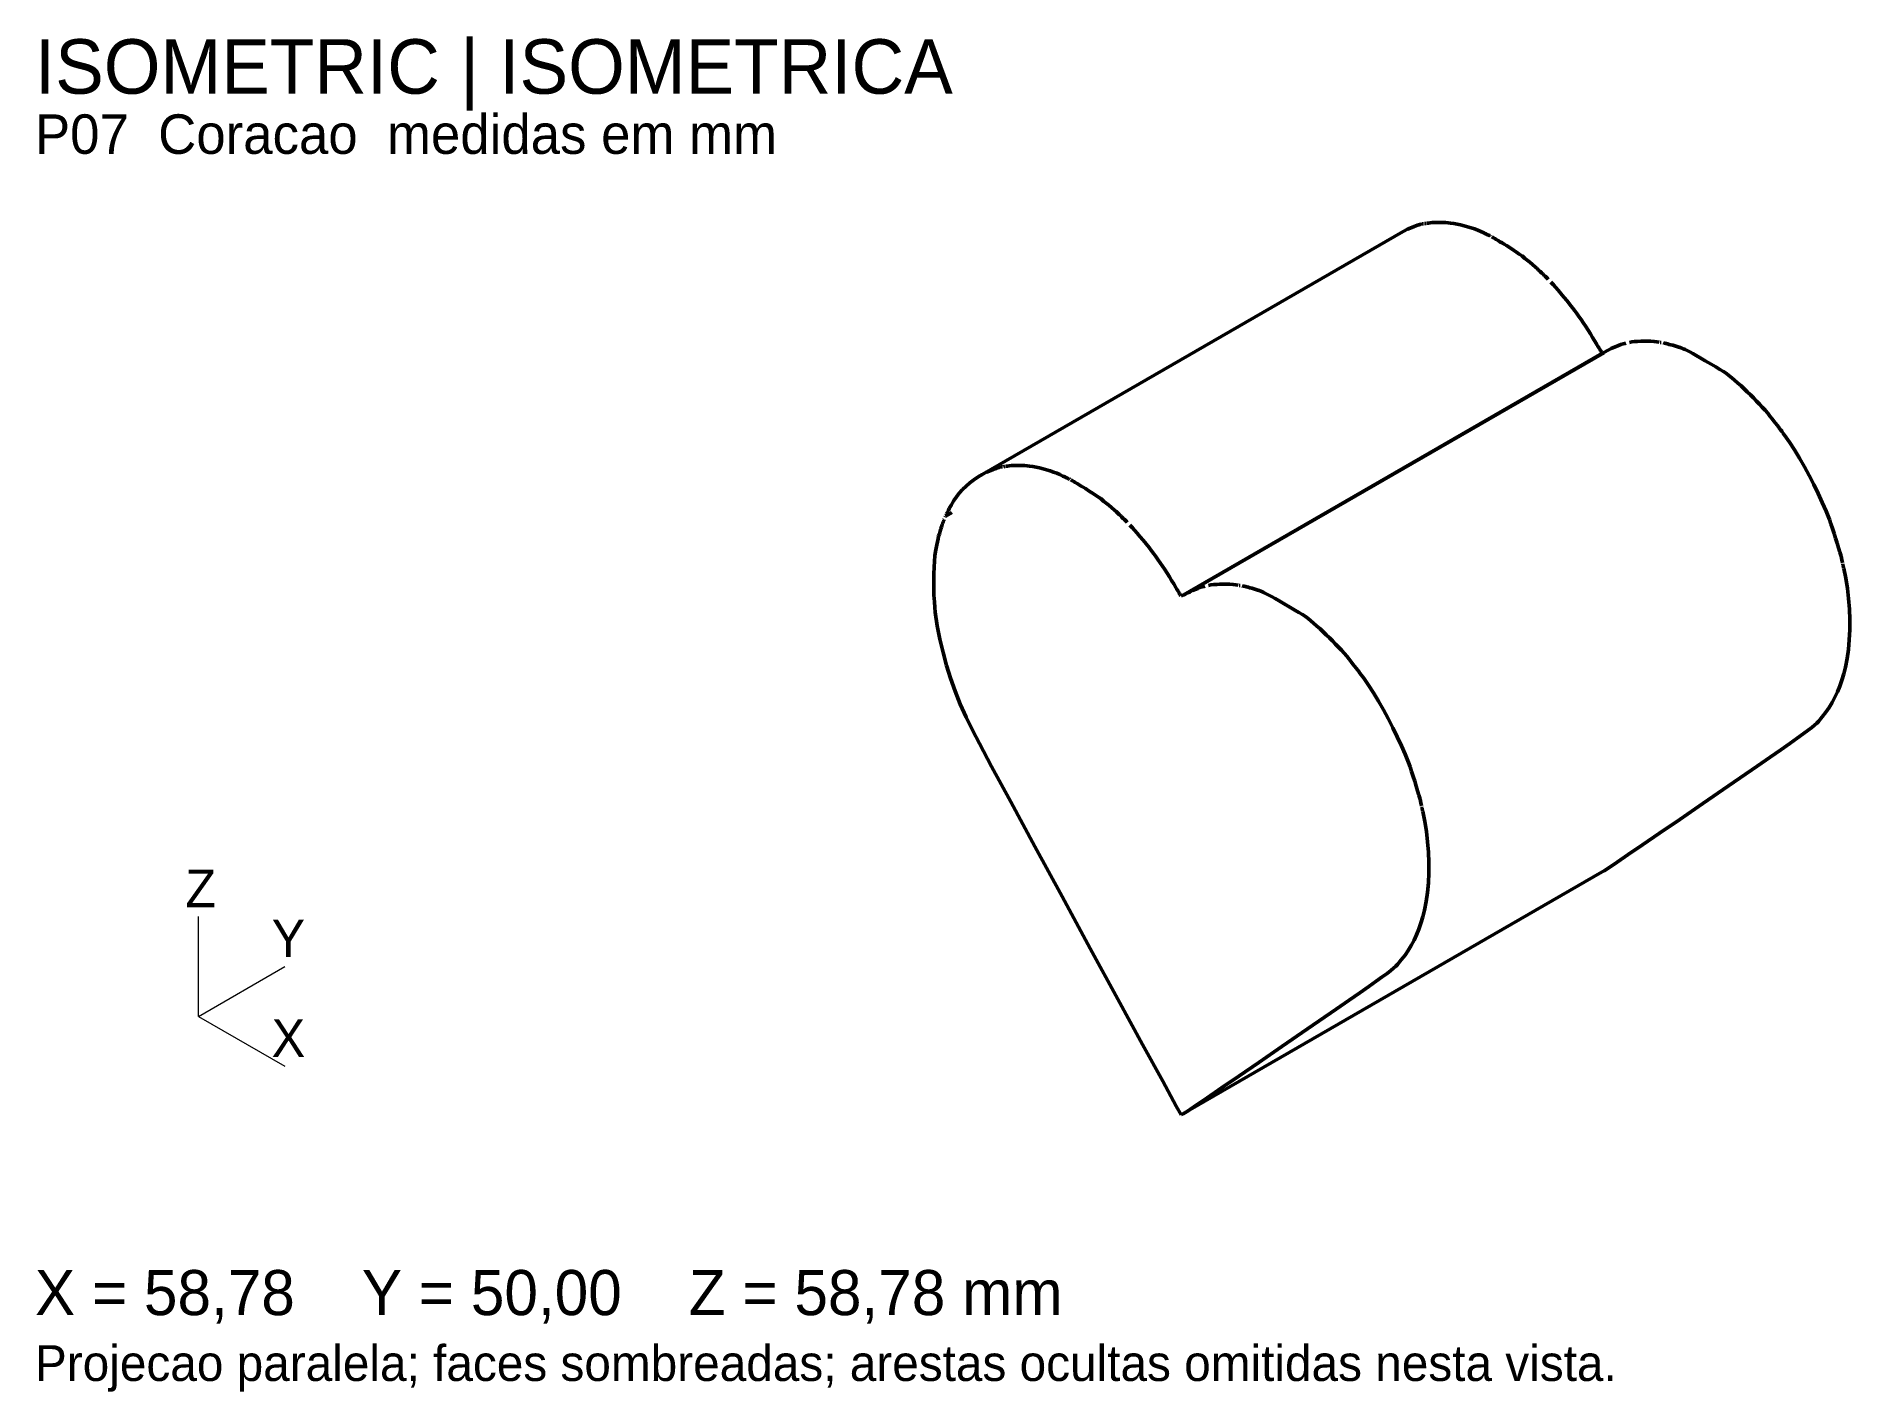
# Model space of a CAD drawing. Header units: millimetres. Extents: x 6 to 158, y 6 to 120.
import ezdxf

# ---------------------------------------------------------------- set-up
doc = ezdxf.new("R2010")
doc.units = ezdxf.units.MM
for name, color, linetype, lineweight in [('TEXT', 7, 'CONTINUOUS', 18), ('THIN', 7, 'CONTINUOUS', 18), ('VISIBLE', 7, 'CONTINUOUS', 50)]:
    doc.layers.add(name, color=color, linetype=linetype, lineweight=lineweight)

msp = doc.modelspace()

# ---------------------------------------------------------------- linework, layer by layer
at = {"layer": 'THIN'}
for q in [(19.73, 46.26), (26.99, 42.07), (26.99, 33.69)]:
    msp.add_line((19.73, 37.88), q, dxfattribs=at)
at = {"layer": 'VISIBLE'}
for p, q in [((85.56, 83.41), (120.92, 103.82)), ((120.92, 103.82), (121.28, 104)), ((121.28, 104), (121.64, 104.15)), ((121.64, 104.15), (121.83, 104.22)), ((121.83, 104.22), (121.99, 104.28)), ((121.99, 104.28), (122.12, 104.33)), ((122.12, 104.33), (122.23, 104.36)), ((122.23, 104.36), (122.32, 104.39)), ((122.32, 104.39), (122.39, 104.41)), ((122.39, 104.41), (122.46, 104.43)), ((122.46, 104.43), (122.51, 104.44)), ((122.51, 104.44), (122.57, 104.45)), ((122.57, 104.45), (122.62, 104.45)), ((122.72, 104.47), (122.78, 104.48)), ((122.78, 104.48), (122.84, 104.49)), ((122.9, 104.5), (123.03, 104.52)), ((123.03, 104.52), (123.18, 104.54)), ((123.18, 104.54), (123.36, 104.56)), ((123.36, 104.56), (123.57, 104.57)), ((123.57, 104.57), (123.79, 104.57)), ((123.79, 104.57), (124.01, 104.57)), ((124.01, 104.57), (124.25, 104.57)), ((124.25, 104.57), (124.47, 104.56)), ((124.47, 104.56), (124.69, 104.54)), ((124.69, 104.54), (124.89, 104.52)), ((124.89, 104.52), (125.16, 104.48)), ((125.16, 104.48), (125.44, 104.43)), ((125.44, 104.43), (125.73, 104.37)), ((125.73, 104.37), (126.03, 104.29)), ((126.03, 104.29), (126.32, 104.21)), ((126.32, 104.21), (126.62, 104.12)), ((126.62, 104.12), (126.9, 104.02)), ((126.9, 104.02), (127.18, 103.91)), ((127.18, 103.91), (127.44, 103.8)), ((127.44, 103.8), (127.68, 103.69)), ((127.68, 103.69), (127.77, 103.64)), ((127.77, 103.64), (127.85, 103.6)), ((127.85, 103.6), (127.94, 103.56)), ((127.94, 103.56), (128.02, 103.52)), ((128.02, 103.52), (128.09, 103.49)), ((128.09, 103.49), (128.16, 103.46)), ((128.16, 103.46), (128.21, 103.43)), ((128.21, 103.43), (128.26, 103.4)), ((128.36, 103.36), (128.5, 103.28)), ((128.5, 103.28), (128.61, 103.21)), ((128.61, 103.21), (128.74, 103.14)), ((128.74, 103.14), (128.89, 103.05)), ((128.89, 103.05), (129.04, 102.95)), ((129.04, 102.95), (129.22, 102.85)), ((129.22, 102.85), (129.4, 102.74)), ((129.4, 102.74), (129.58, 102.62)), ((129.58, 102.62), (129.9, 102.43)), ((129.9, 102.43), (130.18, 102.24)), ((130.18, 102.24), (130.44, 102.07)), ((130.44, 102.07), (130.67, 101.91)), ((130.67, 101.91), (130.9, 101.75)), ((130.9, 101.75), (131.11, 101.58)), ((131.11, 101.58), (131.33, 101.41)), ((131.33, 101.41), (131.54, 101.23)), ((131.54, 101.23), (131.77, 101.03)), ((131.77, 101.03), (132.02, 100.82)), ((132.02, 100.82), (132.16, 100.69)), ((132.16, 100.69), (132.29, 100.57)), ((132.29, 100.57), (132.42, 100.45)), ((132.42, 100.45), (132.54, 100.33)), ((132.54, 100.33), (132.66, 100.22)), ((132.66, 100.22), (132.76, 100.12)), ((132.76, 100.12), (132.86, 100.02)), ((132.86, 100.02), (132.95, 99.93)), ((132.95, 99.93), (133.03, 99.85)), ((133.03, 99.85), (133.09, 99.78)), ((133.33, 99.54), (133.4, 99.48)), ((133.4, 99.48), (133.53, 99.34)), ((133.53, 99.34), (133.71, 99.13)), ((133.71, 99.13), (133.93, 98.88)), ((133.93, 98.88), (134.17, 98.6)), ((134.17, 98.6), (134.42, 98.29)), ((134.42, 98.29), (134.68, 97.98)), ((134.68, 97.98), (134.92, 97.68)), ((134.92, 97.68), (135.14, 97.4)), ((135.14, 97.4), (135.33, 97.15)), ((135.33, 97.15), (135.49, 96.93)), ((135.49, 96.93), (135.67, 96.68)), ((135.67, 96.68), (135.86, 96.41)), ((135.86, 96.41), (136.05, 96.12)), ((136.05, 96.12), (136.25, 95.82)), ((136.25, 95.82), (136.45, 95.52)), ((136.45, 95.52), (136.64, 95.21)), ((136.64, 95.21), (136.83, 94.91)), ((136.83, 94.91), (137.01, 94.61)), ((137.01, 94.61), (137.18, 94.33)), ((139.93, 94.49), (140.12, 94.53)), ((140.12, 94.53), (140.35, 94.56)), ((140.35, 94.56), (140.61, 94.58)), ((140.61, 94.58), (140.89, 94.6)), ((140.89, 94.6), (141.17, 94.6)), ((141.17, 94.6), (141.45, 94.6)), ((141.45, 94.6), (141.73, 94.59)), ((141.73, 94.59), (141.99, 94.57)), ((141.99, 94.57), (142.22, 94.54)), ((142.22, 94.54), (142.41, 94.51)), ((142.51, 94.49), (142.58, 94.48)), ((142.75, 94.45), (142.82, 94.44)), ((142.82, 94.44), (142.91, 94.42)), ((102.28, 73.18), (137.64, 93.59)), ((102.43, 73.22), (137.79, 93.63)), ((102.66, 73.36), (138.01, 93.78)), ((137.18, 94.33), (137.24, 94.21)), ((137.24, 94.21), (137.31, 94.1)), ((137.31, 94.1), (137.37, 94)), ((137.37, 94), (137.43, 93.91)), ((137.43, 93.91), (137.48, 93.82)), ((137.48, 93.82), (137.53, 93.75)), ((137.53, 93.75), (137.57, 93.69)), ((137.57, 93.69), (137.6, 93.64)), ((138.01, 93.78), (138.18, 93.87)), ((138.18, 93.87), (138.38, 93.97)), ((138.38, 93.97), (138.59, 94.06)), ((138.59, 94.06), (138.8, 94.16)), ((138.8, 94.16), (139.01, 94.24)), ((139.01, 94.24), (139.21, 94.32)), ((139.21, 94.32), (139.38, 94.38)), ((139.38, 94.38), (139.52, 94.41)), ((139.52, 94.41), (139.61, 94.43)), ((142.91, 94.42), (143.01, 94.4)), ((143.01, 94.4), (143.13, 94.37)), ((143.13, 94.37), (143.26, 94.33)), ((143.26, 94.33), (143.4, 94.3)), ((143.4, 94.3), (143.55, 94.25)), ((143.55, 94.25), (143.72, 94.21)), ((143.72, 94.21), (143.89, 94.16)), ((143.89, 94.16), (144.06, 94.1)), ((144.06, 94.1), (144.18, 94.06)), ((144.18, 94.06), (144.31, 94.01)), ((144.31, 94.01), (144.44, 93.96)), ((144.44, 93.96), (144.59, 93.89)), ((144.59, 93.89), (144.77, 93.8)), ((144.77, 93.8), (144.98, 93.69)), ((144.98, 93.69), (145.23, 93.55)), ((145.23, 93.55), (145.52, 93.39)), ((145.52, 93.39), (145.86, 93.19)), ((145.86, 93.19), (146.27, 92.95)), ((146.27, 92.95), (146.77, 92.67)), ((146.77, 92.67), (147.18, 92.43)), ((147.18, 92.43), (147.52, 92.22)), ((147.52, 92.22), (147.81, 92.04)), ((147.81, 92.04), (148.06, 91.87)), ((148.06, 91.87), (148.28, 91.71)), ((148.28, 91.71), (148.51, 91.53)), ((148.51, 91.53), (148.74, 91.33)), ((148.74, 91.33), (148.99, 91.11)), ((148.99, 91.11), (149.29, 90.84)), ((149.29, 90.84), (149.55, 90.6)), ((149.55, 90.6), (149.82, 90.35)), ((149.82, 90.35), (150.08, 90.1)), ((150.08, 90.1), (150.34, 89.83)), ((150.34, 89.83), (150.6, 89.57)), ((150.6, 89.57), (150.85, 89.31)), ((150.85, 89.31), (151.08, 89.04)), ((151.08, 89.04), (151.31, 88.79)), ((151.31, 88.79), (151.53, 88.54)), ((151.53, 88.54), (151.72, 88.3)), ((151.72, 88.3), (151.9, 88.08)), ((151.9, 88.08), (152.06, 87.88)), ((152.06, 87.88), (152.19, 87.71)), ((152.19, 87.71), (152.32, 87.55)), ((152.32, 87.55), (152.43, 87.41)), ((152.43, 87.41), (152.53, 87.27)), ((152.53, 87.27), (152.64, 87.13)), ((152.64, 87.13), (152.74, 87)), ((152.74, 87), (152.84, 86.85)), ((152.84, 86.85), (152.95, 86.7)), ((152.95, 86.7), (153.36, 86.11)), ((153.36, 86.11), (153.78, 85.46)), ((153.78, 85.46), (154.2, 84.77)), ((86.29, 83.74), (86.47, 83.81)), ((86.47, 83.81), (86.63, 83.87)), ((86.63, 83.87), (86.76, 83.91)), ((86.76, 83.91), (86.87, 83.95)), ((86.87, 83.95), (86.96, 83.98)), ((86.96, 83.98), (87.04, 84)), ((87.04, 84), (87.1, 84.02)), ((87.1, 84.02), (87.16, 84.03)), ((87.16, 84.03), (87.21, 84.03)), ((87.21, 84.03), (87.27, 84.04)), ((87.36, 84.05), (87.42, 84.06)), ((87.42, 84.06), (87.49, 84.08)), ((87.55, 84.09), (87.67, 84.11)), ((87.67, 84.11), (87.83, 84.13)), ((87.83, 84.13), (88.01, 84.15)), ((88.01, 84.15), (88.21, 84.15)), ((88.21, 84.15), (88.43, 84.16)), ((88.43, 84.16), (88.66, 84.16)), ((88.66, 84.16), (88.89, 84.15)), ((88.89, 84.15), (89.12, 84.15)), ((89.12, 84.15), (89.33, 84.13)), ((89.33, 84.13), (89.53, 84.11)), ((89.53, 84.11), (89.8, 84.07)), ((89.8, 84.07), (90.08, 84.02)), ((90.08, 84.02), (90.37, 83.96)), ((90.37, 83.96), (90.67, 83.88)), ((90.67, 83.88), (90.97, 83.8)), ((90.97, 83.8), (91.26, 83.71)), ((154.2, 84.77), (154.61, 84.05)), ((154.61, 84.05), (155.02, 83.3)), ((83.9, 82.13), (84.2, 82.42)), ((84.2, 82.42), (84.52, 82.7)), ((84.52, 82.7), (84.86, 82.96)), ((84.86, 82.96), (85.21, 83.2)), ((85.21, 83.2), (85.56, 83.41)), ((85.56, 83.41), (85.93, 83.59)), ((85.93, 83.59), (86.29, 83.74)), ((91.26, 83.71), (91.55, 83.6)), ((91.55, 83.6), (91.83, 83.5)), ((91.83, 83.5), (92.09, 83.39)), ((92.09, 83.39), (92.33, 83.27)), ((92.33, 83.27), (92.41, 83.23)), ((92.41, 83.23), (92.5, 83.19)), ((92.5, 83.19), (92.58, 83.15)), ((92.58, 83.15), (92.66, 83.11)), ((92.66, 83.11), (92.73, 83.08)), ((92.73, 83.08), (92.8, 83.04)), ((92.8, 83.04), (92.86, 83.02)), ((92.86, 83.02), (92.91, 82.99)), ((93, 82.95), (93.15, 82.86)), ((93.15, 82.86), (93.26, 82.8)), ((93.26, 82.8), (93.38, 82.72)), ((93.38, 82.72), (93.53, 82.63)), ((93.53, 82.63), (93.69, 82.54)), ((93.69, 82.54), (93.86, 82.43)), ((93.86, 82.43), (94.04, 82.32)), ((94.04, 82.32), (94.23, 82.21)), ((155.02, 83.3), (155.41, 82.55)), ((155.41, 82.55), (155.78, 81.79)), ((82.87, 80.67), (82.97, 80.84)), ((82.97, 80.84), (83.07, 81.02)), ((83.07, 81.02), (83.18, 81.21)), ((83.18, 81.21), (83.39, 81.52)), ((83.39, 81.52), (83.63, 81.83)), ((83.63, 81.83), (83.9, 82.13)), ((94.23, 82.21), (94.54, 82.01)), ((94.54, 82.01), (94.83, 81.83)), ((94.83, 81.83), (95.08, 81.66)), ((95.08, 81.66), (95.32, 81.5)), ((95.32, 81.5), (95.54, 81.34)), ((95.54, 81.34), (95.76, 81.17)), ((95.76, 81.17), (95.97, 81)), ((95.97, 81), (96.19, 80.82)), ((96.19, 80.82), (96.42, 80.62)), ((155.78, 81.79), (156.12, 81.04)), ((156.12, 81.04), (156.44, 80.31)), ((82.21, 79.19), (82.23, 79.24)), ((82.23, 79.24), (82.25, 79.3)), ((82.25, 79.3), (82.29, 79.41)), ((82.29, 79.41), (82.31, 79.47)), ((82.31, 79.47), (82.33, 79.52)), ((82.33, 79.52), (82.34, 79.58)), ((82.34, 79.58), (82.36, 79.62)), ((82.42, 79.82), (82.45, 79.87)), ((82.48, 79.9), (83.01, 80.21)), ((82.51, 79.92), (82.95, 80.17)), ((82.55, 80.05), (82.57, 80.1)), ((82.57, 80.1), (82.61, 80.18)), ((82.61, 80.18), (82.66, 80.28)), ((82.66, 80.28), (82.72, 80.39)), ((82.72, 80.39), (82.79, 80.53)), ((82.79, 80.53), (82.87, 80.67)), ((96.42, 80.62), (96.66, 80.4)), ((96.66, 80.4), (96.8, 80.28)), ((96.8, 80.28), (96.94, 80.15)), ((96.94, 80.15), (97.06, 80.03)), ((97.06, 80.03), (97.19, 79.92)), ((97.19, 79.92), (97.3, 79.81)), ((97.3, 79.81), (97.41, 79.71)), ((97.41, 79.71), (97.5, 79.61)), ((97.5, 79.61), (97.59, 79.52)), ((97.59, 79.52), (97.67, 79.44)), ((97.67, 79.44), (97.74, 79.36)), ((156.44, 80.31), (156.71, 79.61)), ((156.71, 79.61), (156.84, 79.25)), ((156.84, 79.25), (156.98, 78.86)), ((81.74, 77.48), (81.8, 77.74)), ((81.8, 77.74), (81.85, 77.98)), ((81.85, 77.98), (81.9, 78.21)), ((81.9, 78.21), (81.96, 78.42)), ((81.96, 78.42), (82.02, 78.63)), ((82.02, 78.63), (82.08, 78.82)), ((82.08, 78.82), (82.14, 79.01)), ((82.14, 79.01), (82.21, 79.19)), ((97.97, 79.13), (98.05, 79.07)), ((98.05, 79.07), (98.18, 78.93)), ((98.18, 78.93), (98.36, 78.72)), ((98.36, 78.72), (98.57, 78.47)), ((98.57, 78.47), (98.81, 78.19)), ((98.81, 78.19), (99.07, 77.88)), ((99.07, 77.88), (99.32, 77.57)), ((156.98, 78.86), (157.11, 78.45)), ((157.11, 78.45), (157.24, 78.04)), ((157.24, 78.04), (157.37, 77.63)), ((81.56, 76.13), (81.59, 76.57)), ((81.59, 76.57), (81.64, 76.92)), ((81.64, 76.92), (81.69, 77.21)), ((81.69, 77.21), (81.74, 77.48)), ((99.32, 77.57), (99.57, 77.27)), ((99.57, 77.27), (99.79, 76.98)), ((99.79, 76.98), (99.98, 76.74)), ((99.98, 76.74), (100.14, 76.51)), ((100.14, 76.51), (100.32, 76.27)), ((100.32, 76.27), (100.5, 75.99)), ((157.37, 77.63), (157.49, 77.24)), ((157.49, 77.24), (157.59, 76.87)), ((157.59, 76.87), (157.69, 76.53)), ((157.69, 76.53), (157.76, 76.23)), ((157.76, 76.23), (157.82, 75.97)), ((81.5, 74.44), (81.51, 75.04)), ((81.51, 75.04), (81.53, 75.61)), ((81.53, 75.61), (81.56, 76.13)), ((100.5, 75.99), (100.7, 75.71)), ((100.7, 75.71), (100.89, 75.41)), ((100.89, 75.41), (101.09, 75.11)), ((101.09, 75.11), (101.28, 74.8)), ((101.28, 74.8), (101.47, 74.5)), ((157.83, 75.89), (157.84, 75.84)), ((157.84, 75.84), (157.85, 75.79)), ((157.85, 75.79), (157.86, 75.73)), ((157.86, 75.73), (157.88, 75.68)), ((157.88, 75.68), (157.89, 75.63)), ((157.89, 75.63), (157.9, 75.58)), ((157.9, 75.58), (157.91, 75.53)), ((157.92, 75.49), (158.09, 74.68)), ((158.09, 74.68), (158.22, 73.83)), ((81.5, 74.44), (81.5, 73.83)), ((81.5, 73.83), (81.51, 73.25)), ((81.51, 73.25), (81.54, 72.7)), ((101.47, 74.5), (101.65, 74.2)), ((101.65, 74.2), (101.82, 73.91)), ((101.82, 73.91), (101.89, 73.8)), ((101.89, 73.8), (101.95, 73.69)), ((101.95, 73.69), (102.01, 73.59)), ((102.01, 73.59), (102.07, 73.49)), ((102.07, 73.49), (102.12, 73.41)), ((102.12, 73.41), (102.17, 73.33)), ((102.17, 73.33), (102.21, 73.27)), ((102.21, 73.27), (102.24, 73.23)), ((102.52, 73.28), (102.66, 73.36)), ((102.66, 73.36), (102.83, 73.46)), ((102.83, 73.46), (103.02, 73.55)), ((103.02, 73.55), (103.23, 73.65)), ((103.23, 73.65), (103.45, 73.74)), ((103.45, 73.74), (103.66, 73.83)), ((103.66, 73.83), (103.85, 73.9)), ((103.85, 73.9), (104.02, 73.96)), ((104.02, 73.96), (104.16, 74)), ((104.16, 74), (104.26, 74.02)), ((104.57, 74.08), (104.77, 74.12)), ((104.77, 74.12), (105, 74.15)), ((105, 74.15), (105.26, 74.17)), ((105.26, 74.17), (105.53, 74.18)), ((105.53, 74.18), (105.82, 74.19)), ((105.82, 74.19), (106.1, 74.19)), ((106.1, 74.19), (106.37, 74.18)), ((106.37, 74.18), (106.63, 74.16)), ((106.63, 74.16), (106.86, 74.13)), ((106.86, 74.13), (107.06, 74.1)), ((107.15, 74.08), (107.22, 74.07)), ((107.39, 74.04), (107.47, 74.03)), ((107.47, 74.03), (107.55, 74.01)), ((107.55, 74.01), (107.66, 73.98)), ((107.66, 73.98), (107.77, 73.96)), ((107.77, 73.96), (107.9, 73.92)), ((107.9, 73.92), (108.05, 73.88)), ((108.05, 73.88), (108.2, 73.84)), ((108.2, 73.84), (108.36, 73.79)), ((108.36, 73.79), (108.53, 73.74)), ((108.53, 73.74), (108.71, 73.69)), ((108.71, 73.69), (108.83, 73.65)), ((108.83, 73.65), (108.95, 73.6)), ((108.95, 73.6), (109.09, 73.55)), ((109.09, 73.55), (109.24, 73.47)), ((109.24, 73.47), (109.41, 73.38)), ((109.41, 73.38), (109.62, 73.27)), ((109.62, 73.27), (109.87, 73.14)), ((109.87, 73.14), (110.16, 72.97)), ((158.22, 73.83), (158.32, 72.97)), ((81.54, 72.7), (81.57, 72.22)), ((81.57, 72.22), (81.61, 71.83)), ((81.61, 71.83), (81.79, 70.69)), ((110.16, 72.97), (110.51, 72.78)), ((110.51, 72.78), (110.92, 72.54)), ((110.92, 72.54), (111.41, 72.25)), ((111.41, 72.25), (111.82, 72.01)), ((111.82, 72.01), (112.16, 71.81)), ((112.16, 71.81), (112.45, 71.63)), ((112.45, 71.63), (112.7, 71.46)), ((158.32, 72.97), (158.39, 72.09)), ((158.39, 72.09), (158.42, 71.21)), ((81.79, 70.69), (82.01, 69.56)), ((112.7, 71.46), (112.93, 71.29)), ((112.93, 71.29), (113.15, 71.12)), ((113.15, 71.12), (113.38, 70.92)), ((113.38, 70.92), (113.64, 70.7)), ((113.64, 70.7), (113.94, 70.43)), ((113.94, 70.43), (114.2, 70.19)), ((114.2, 70.19), (114.46, 69.94)), ((158.38, 69.51), (158.42, 70.35)), ((158.42, 70.35), (158.42, 71.21)), ((82.01, 69.56), (82.27, 68.46)), ((114.46, 69.94), (114.72, 69.68)), ((114.72, 69.68), (114.99, 69.42)), ((114.99, 69.42), (115.24, 69.16)), ((115.24, 69.16), (115.49, 68.89)), ((115.49, 68.89), (115.73, 68.63)), ((115.73, 68.63), (115.96, 68.38)), ((158.2, 67.93), (158.31, 68.69)), ((158.31, 68.69), (158.38, 69.51)), ((82.27, 68.46), (82.57, 67.36)), ((82.57, 67.36), (82.91, 66.28)), ((115.96, 68.38), (116.17, 68.13)), ((116.17, 68.13), (116.37, 67.89)), ((116.37, 67.89), (116.54, 67.67)), ((116.54, 67.67), (116.7, 67.47)), ((116.7, 67.47), (116.84, 67.3)), ((116.84, 67.3), (116.96, 67.14)), ((116.96, 67.14), (117.07, 66.99)), ((157.92, 66.65), (158.06, 67.21)), ((158.06, 67.21), (158.2, 67.93)), ((82.91, 66.28), (83.29, 65.2)), ((117.07, 66.99), (117.18, 66.85)), ((117.18, 66.85), (117.28, 66.72)), ((117.28, 66.72), (117.38, 66.58)), ((117.38, 66.58), (117.49, 66.44)), ((117.49, 66.44), (117.6, 66.29)), ((117.6, 66.29), (118, 65.7)), ((118, 65.7), (118.42, 65.05)), ((157.39, 65.14), (157.58, 65.62)), ((157.58, 65.62), (157.76, 66.12)), ((157.76, 66.12), (157.92, 66.65)), ((83.29, 65.2), (83.72, 64.12)), ((83.72, 64.12), (84.21, 63.02)), ((118.42, 65.05), (118.84, 64.36)), ((118.84, 64.36), (119.26, 63.64)), ((156.7, 63.84), (156.95, 64.26)), ((156.95, 64.26), (157.18, 64.69)), ((157.18, 64.69), (157.39, 65.14)), ((84.21, 63.02), (84.74, 61.91)), ((119.26, 63.64), (119.66, 62.89)), ((119.66, 62.89), (120.05, 62.13)), ((155.47, 62.35), (155.65, 62.51)), ((155.65, 62.51), (155.79, 62.66)), ((155.79, 62.66), (156.12, 63.04)), ((156.12, 63.04), (156.42, 63.44)), ((156.42, 63.44), (156.7, 63.84)), ((84.74, 61.91), (85.32, 60.79)), ((120.05, 62.13), (120.42, 61.37)), ((120.42, 61.37), (120.77, 60.62)), ((153.39, 60.81), (154.01, 61.25)), ((154.01, 61.25), (154.52, 61.61)), ((154.52, 61.61), (154.92, 61.91)), ((154.92, 61.91), (155.23, 62.15)), ((155.23, 62.15), (155.47, 62.35)), ((85.32, 60.79), (86.35, 58.87)), ((120.77, 60.62), (121.08, 59.9)), ((121.08, 59.9), (121.35, 59.2)), ((150.65, 58.91), (151.73, 59.65)), ((151.73, 59.65), (152.64, 60.28)), ((152.64, 60.28), (153.39, 60.81)), ((86.35, 58.87), (87.96, 55.9)), ((121.35, 59.2), (121.49, 58.83)), ((121.49, 58.83), (121.62, 58.44)), ((121.62, 58.44), (121.76, 58.04)), ((121.76, 58.04), (121.89, 57.63)), ((148.25, 57.25), (150.65, 58.91)), ((121.89, 57.63), (122.01, 57.22)), ((122.01, 57.22), (122.13, 56.83)), ((122.13, 56.83), (122.24, 56.46)), ((122.24, 56.46), (122.33, 56.12)), ((146.07, 55.75), (148.25, 57.25)), ((87.96, 55.9), (89.99, 52.16)), ((122.33, 56.12), (122.41, 55.81)), ((122.41, 55.81), (122.46, 55.56)), ((122.48, 55.47), (122.49, 55.42)), ((122.49, 55.42), (122.5, 55.37)), ((122.5, 55.37), (122.51, 55.32)), ((122.51, 55.32), (122.52, 55.27)), ((122.52, 55.27), (122.53, 55.22)), ((122.53, 55.22), (122.54, 55.17)), ((122.54, 55.17), (122.55, 55.12)), ((122.56, 55.08), (122.73, 54.26)), ((144.14, 54.43), (146.07, 55.75)), ((122.73, 54.26), (122.87, 53.42)), ((122.87, 53.42), (122.97, 52.55)), ((142.45, 53.27), (144.14, 54.43)), ((89.99, 52.16), (92.27, 47.96)), ((122.97, 52.55), (123.03, 51.68)), ((139.82, 51.47), (141.01, 52.28)), ((141.01, 52.28), (142.45, 53.27)), ((123.03, 51.68), (123.07, 50.8)), ((123.06, 49.94), (123.07, 50.8)), ((137.79, 50.1), (138.2, 50.37)), ((138.2, 50.37), (138.88, 50.83)), ((138.88, 50.83), (139.82, 51.47)), ((102.28, 29.6), (137.64, 50.01)), ((122.95, 48.28), (123.03, 49.09)), ((123.03, 49.09), (123.06, 49.94)), ((137.64, 50.01), (137.79, 50.1)), ((92.27, 47.96), (94.64, 43.59)), ((122.7, 46.8), (122.84, 47.52)), ((122.84, 47.52), (122.95, 48.28)), ((122.23, 45.21), (122.4, 45.71)), ((122.4, 45.71), (122.56, 46.24)), ((122.56, 46.24), (122.7, 46.8)), ((121.6, 43.84), (121.83, 44.28)), ((121.83, 44.28), (122.04, 44.73)), ((122.04, 44.73), (122.23, 45.21)), ((94.64, 43.59), (96.95, 39.34)), ((120.76, 42.63), (121.07, 43.02)), ((121.07, 43.02), (121.34, 43.43)), ((121.34, 43.43), (121.6, 43.84)), ((118.66, 40.83), (119.16, 41.2)), ((119.16, 41.2), (119.56, 41.49)), ((119.56, 41.49), (119.87, 41.74)), ((119.87, 41.74), (120.11, 41.94)), ((120.11, 41.94), (120.3, 42.1)), ((120.3, 42.1), (120.44, 42.25)), ((120.44, 42.25), (120.76, 42.63)), ((116.37, 39.24), (117.28, 39.87)), ((117.28, 39.87), (118.04, 40.39)), ((118.04, 40.39), (118.66, 40.83)), ((96.95, 39.34), (99.03, 35.53)), ((112.89, 36.84), (115.3, 38.5)), ((115.3, 38.5), (116.37, 39.24)), ((110.72, 35.34), (112.89, 36.84)), ((99.03, 35.53), (100.72, 32.43)), ((108.78, 34.01), (110.72, 35.34)), ((107.1, 32.85), (108.78, 34.01)), ((100.72, 32.43), (101.86, 30.35)), ((105.65, 31.87), (107.1, 32.85)), ((103.53, 30.42), (104.46, 31.05)), ((104.46, 31.05), (105.65, 31.87)), ((101.86, 30.35), (102.28, 29.6)), ((102.28, 29.6), (102.43, 29.69)), ((102.43, 29.69), (102.85, 29.96)), ((102.85, 29.96), (103.53, 30.42))]:
    msp.add_line(p, q, dxfattribs=at)

# ---------------------------------------------------------------- texts
at = {"layer": 'TEXT'}
for s, height, p in [('ISOMETRIC | ISOMETRICA', 4.5775, (6, 115.38)), ('P07  Coracao  medidas em mm', 3.3147, (6, 110.33)), ('Z', 3.16, (18.63, 47.05)), ('Y', 3.16, (25.88, 42.86)), ('X', 3.16, (25.88, 34.48)), ('X = 58,78    Y = 50,00    Z = 58,78 mm', 3.7883, (6, 12.79)), ('Projecao paralela; faces sombreadas; arestas ocultas omitidas nesta vista.', 2.999, (6, 7.26))]:
    msp.add_text(s, height=height, dxfattribs=at).set_placement(p)

doc.saveas('drawing.dxf')
